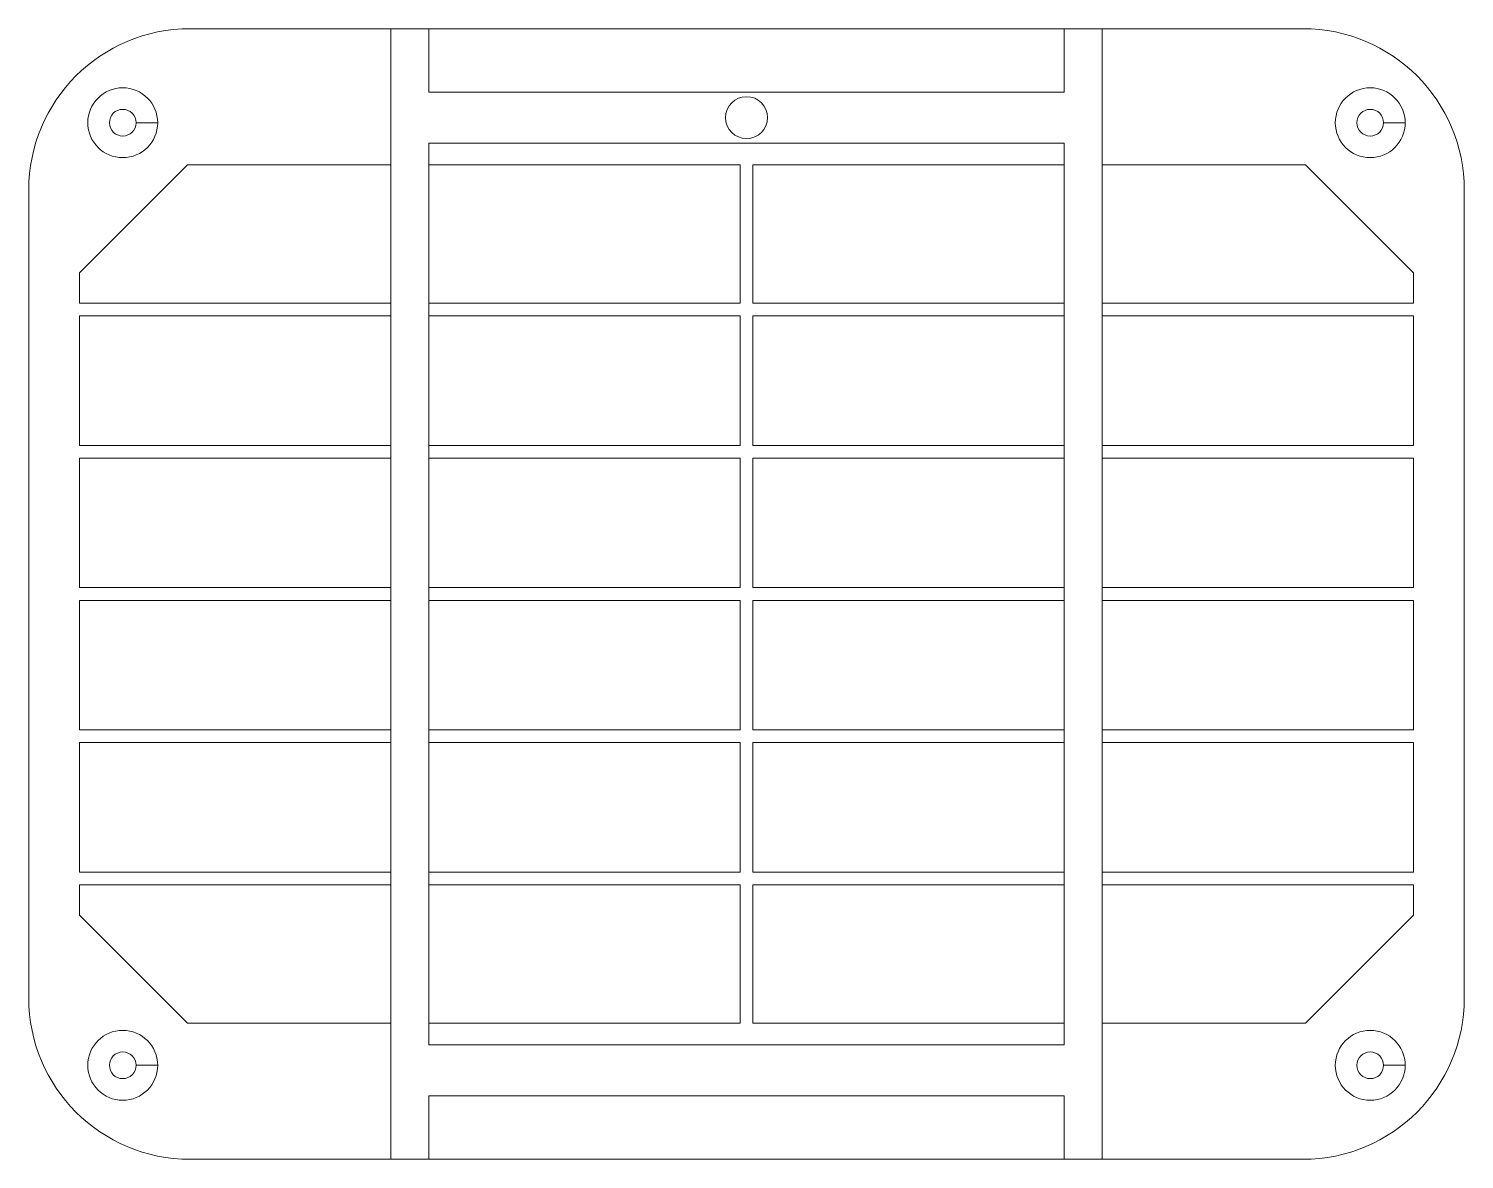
# Model space of a CAD drawing. Header units: inches. Extents: x 3.27 to 7.72, y 2.51 to 6.01.
import ezdxf

# ---------------------------------------------------------------- set-up
doc = ezdxf.new("R2010")
doc.units = ezdxf.units.IN
doc.header["$MEASUREMENT"] = 0
doc.layers.add('TANGENT EDGES', color=7, linetype='Continuous', lineweight=0)
doc.layers.add('VISIBLE', color=7, linetype='Continuous', lineweight=0)

msp = doc.modelspace()

# ---------------------------------------------------------------- linework, layer by layer
at = {"layer": 'TANGENT EDGES'}
for p, q in [((3.6039, 5.7193), (3.6709, 5.7193)), ((7.4701, 5.7193), (7.537, 5.7193)), ((3.6039, 2.798), (3.6709, 2.798)), ((7.4701, 2.798), (7.537, 2.798))]:
    msp.add_line(p, q, dxfattribs=at)
at = {"layer": 'VISIBLE'}
for p, q in [((4.3933, 6.0106), (3.7713, 6.0106)), ((4.5114, 6.0106), (4.3933, 6.0106)), ((4.3933, 6.0106), (4.3933, 2.5067)), ((6.4799, 6.0106), (4.5114, 6.0106)), ((4.5114, 5.8138), (4.5114, 6.0106)), ((6.598, 6.0106), (6.4799, 6.0106)), ((6.4799, 6.0106), (6.4799, 5.8138)), ((6.598, 2.5067), (6.598, 6.0106)), ((7.2201, 6.0106), (6.598, 6.0106)), ((6.4799, 5.8138), (4.5114, 5.8138)), ((4.5114, 2.861), (4.5114, 5.6563)), ((4.5114, 5.6563), (6.4799, 5.6563)), ((6.4799, 5.6563), (6.4799, 2.861)), ((3.7634, 5.5884), (3.4287, 5.2537)), ((4.3933, 5.5884), (3.7634, 5.5884)), ((5.476, 5.5884), (4.5114, 5.5884)), ((5.476, 5.1602), (5.476, 5.5884)), ((5.5154, 5.5884), (6.4799, 5.5884)), ((5.5154, 5.1602), (5.5154, 5.5884)), ((6.598, 5.5884), (7.228, 5.5884)), ((7.228, 5.5884), (7.5626, 5.2537)), ((3.2713, 5.5106), (3.2713, 3.0067)), ((7.7201, 3.0067), (7.7201, 5.5106)), ((3.4287, 5.2537), (3.4287, 5.1602)), ((7.5626, 5.2537), (7.5626, 5.1602)), ((3.4287, 5.1602), (4.3933, 5.1602)), ((4.3933, 5.1209), (3.4287, 5.1209)), ((3.4287, 5.1209), (3.4287, 4.7193)), ((4.5114, 5.1602), (5.476, 5.1602)), ((5.476, 5.1209), (4.5114, 5.1209)), ((5.476, 4.7193), (5.476, 5.1209)), ((6.4799, 5.1602), (5.5154, 5.1602)), ((5.5154, 5.1209), (6.4799, 5.1209)), ((5.5154, 4.7193), (5.5154, 5.1209)), ((7.5626, 5.1602), (6.598, 5.1602)), ((6.598, 5.1209), (7.5626, 5.1209)), ((7.5626, 5.1209), (7.5626, 4.7193)), ((3.4287, 4.7193), (4.3933, 4.7193)), ((4.5114, 4.7193), (5.476, 4.7193)), ((6.4799, 4.7193), (5.5154, 4.7193)), ((7.5626, 4.7193), (6.598, 4.7193)), ((4.3933, 4.6799), (3.4287, 4.6799)), ((3.4287, 4.6799), (3.4287, 4.2783)), ((5.476, 4.6799), (4.5114, 4.6799)), ((5.476, 4.2783), (5.476, 4.6799)), ((5.5154, 4.2783), (5.5154, 4.6799)), ((5.5154, 4.6799), (6.4799, 4.6799)), ((6.598, 4.6799), (7.5626, 4.6799)), ((7.5626, 4.6799), (7.5626, 4.2783)), ((3.4287, 4.2783), (4.3933, 4.2783)), ((4.5114, 4.2783), (5.476, 4.2783)), ((6.4799, 4.2783), (5.5154, 4.2783)), ((7.5626, 4.2783), (6.598, 4.2783)), ((3.4287, 3.8374), (3.4287, 4.239)), ((3.4287, 4.239), (4.3933, 4.239)), ((4.5114, 4.239), (5.476, 4.239)), ((5.476, 4.239), (5.476, 3.8374)), ((5.5154, 4.239), (5.5154, 3.8374)), ((6.4799, 4.239), (5.5154, 4.239)), ((7.5626, 4.239), (6.598, 4.239)), ((7.5626, 3.8374), (7.5626, 4.239)), ((4.3933, 3.8374), (3.4287, 3.8374)), ((5.476, 3.8374), (4.5114, 3.8374)), ((5.5154, 3.8374), (6.4799, 3.8374)), ((6.598, 3.8374), (7.5626, 3.8374)), ((3.4287, 3.3965), (3.4287, 3.798)), ((3.4287, 3.798), (4.3933, 3.798)), ((4.5114, 3.798), (5.476, 3.798)), ((5.476, 3.798), (5.476, 3.3965)), ((5.5154, 3.798), (5.5154, 3.3965)), ((6.4799, 3.798), (5.5154, 3.798)), ((7.5626, 3.798), (6.598, 3.798)), ((7.5626, 3.3965), (7.5626, 3.798)), ((4.3933, 3.3965), (3.4287, 3.3965)), ((5.476, 3.3965), (4.5114, 3.3965)), ((5.5154, 3.3965), (6.4799, 3.3965)), ((6.598, 3.3965), (7.5626, 3.3965)), ((3.4287, 3.3571), (4.3933, 3.3571)), ((3.4287, 3.2636), (3.4287, 3.3571)), ((4.5114, 3.3571), (5.476, 3.3571)), ((5.476, 3.3571), (5.476, 2.9289)), ((5.5154, 3.3571), (5.5154, 2.9289)), ((6.4799, 3.3571), (5.5154, 3.3571)), ((7.5626, 3.3571), (6.598, 3.3571)), ((7.5626, 3.2636), (7.5626, 3.3571)), ((3.7634, 2.9289), (3.4287, 3.2636)), ((7.228, 2.9289), (7.5626, 3.2636)), ((4.3933, 2.9289), (3.7634, 2.9289)), ((5.476, 2.9289), (4.5114, 2.9289)), ((5.5154, 2.9289), (6.4799, 2.9289)), ((6.598, 2.9289), (7.228, 2.9289)), ((6.4799, 2.861), (4.5114, 2.861)), ((4.5114, 2.5067), (4.5114, 2.7035)), ((4.5114, 2.7035), (6.4799, 2.7035)), ((6.4799, 2.7035), (6.4799, 2.5067)), ((3.7713, 2.5067), (4.3933, 2.5067)), ((4.3933, 2.5067), (4.5114, 2.5067)), ((4.5114, 2.5067), (6.4799, 2.5067)), ((6.4799, 2.5067), (6.598, 2.5067)), ((6.598, 2.5067), (7.2201, 2.5067))]:
    msp.add_line(p, q, dxfattribs=at)
for centre, radius in [((3.5626, 5.7193), 0.1083), ((5.4957, 5.735), 0.065), ((7.4287, 5.7193), 0.1083), ((3.5626, 5.7193), 0.0413), ((7.4287, 5.7193), 0.0413), ((3.5626, 2.798), 0.1083), ((7.4287, 2.798), 0.1083), ((3.5626, 2.798), 0.0413), ((7.4287, 2.798), 0.0413)]:
    msp.add_circle(centre, radius, dxfattribs=at)
for centre, start, end in [((3.7713, 5.5106), 90, 180), ((7.2201, 5.5106), 0, 90), ((3.7713, 3.0067), 180, 270), ((7.2201, 3.0067), 270, 0)]:
    msp.add_arc(centre, 0.5, start, end, dxfattribs=at)

doc.saveas('drawing.dxf')
